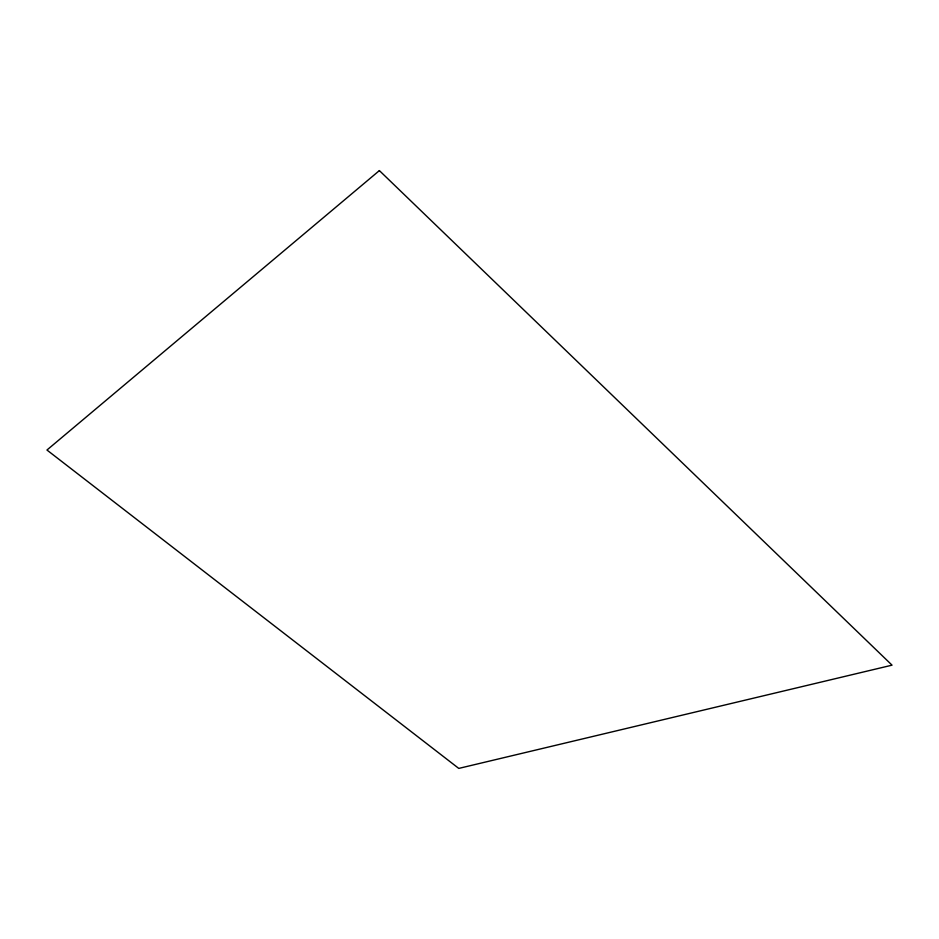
<?xml version="1.0" encoding="UTF-8"?>
<svg xmlns="http://www.w3.org/2000/svg" width="939" height="939" viewBox="0 0 939 939"><rect width="100%" height="100%" fill="white"/><g stroke="black" fill="none" stroke-linecap="round" stroke-linejoin="round"><path stroke-width="1.41" d="M379.379 170.593L46.95 450.027L458.772 768.407L892.05 665.164L379.379 170.593"/></g></svg>
